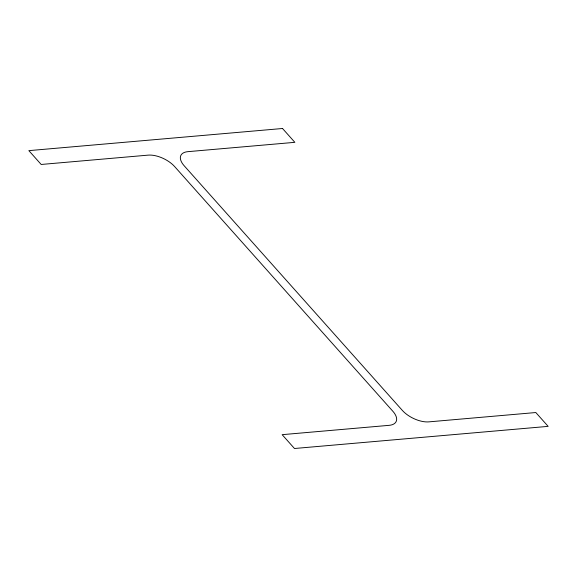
<?xml version="1.0" encoding="UTF-8"?>
<svg xmlns="http://www.w3.org/2000/svg" width="577" height="577" viewBox="0 0 577 577"><rect width="100%" height="100%" fill="white"/><g stroke="black" fill="none" stroke-linecap="round" stroke-linejoin="round"><path stroke-width="0.87" d="M282.521 128.498L28.85 150.633L41.183 164.467L148.159 155.134A20.476 10.141 26.2 0 1 174.636 166.573L392.843 411.257A20.476 10.141 26.2 0 1 389.122 425.336L282.146 434.669L294.479 448.502L548.15 426.367L535.817 412.533L428.841 421.866A20.476 10.141 26.2 0 1 402.364 410.427L184.157 165.743A20.476 10.141 26.2 0 1 187.878 151.664L294.854 142.331L282.521 128.498"/></g></svg>
